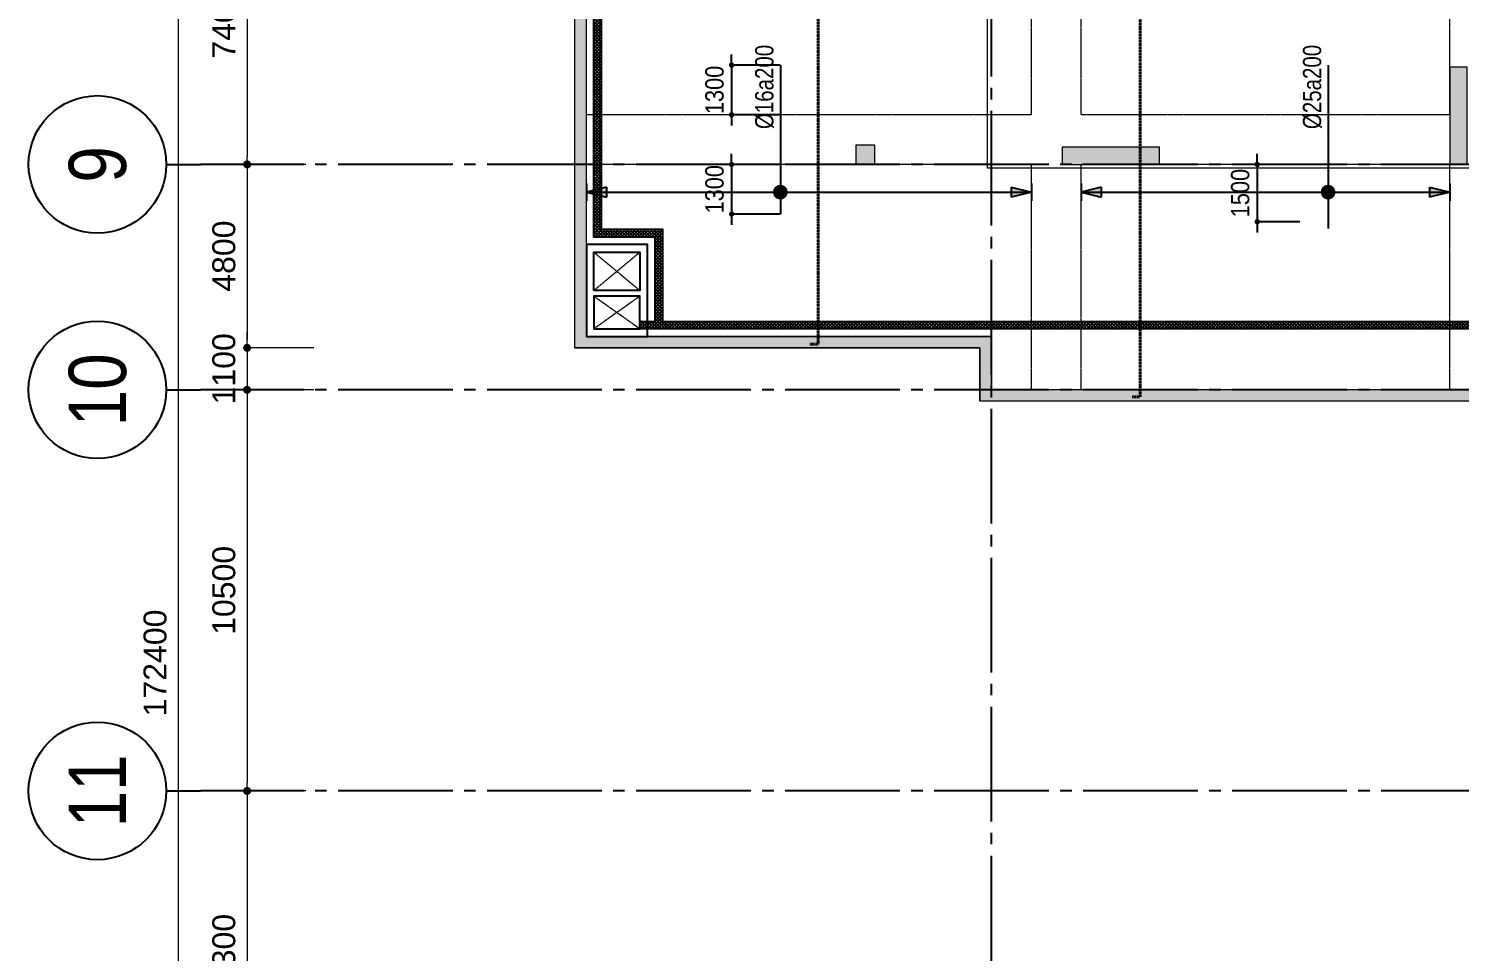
# Model space of a CAD drawing. Header units: millimetres. Extents: x -3819597 to -2591384, y 582389 to 820195.
# Drawn here: x -3457571 to -3420124, y 679631 to 703786 of the extents above; entities that cross this region are included whole.
import ezdxf
from ezdxf.enums import TextEntityAlignment as Align

# ---------------------------------------------------------------- set-up
doc = ezdxf.new("R2010")
doc.units = ezdxf.units.MM
doc.header["$MEASUREMENT"] = 0
for name, pattern in [('CENTER', [2, 1.25, -0.25, 0.25, -0.25]), ('CHG_XX_Cot_Ham 2$0$MB_Luoi truc$0$HTT Hidden 21', [3, 2, -1]), ('CHG_XX_Damsan_Ham 2$0$CHG_XX_Damsan_Ham 2$0$HIDDEN', [0.375, 0.25, -0.125]), ('CHG_XX_Luoi truc$0$MB_Luoi truc$0$Center101', [13, 10, -1, 1, -1]), ('HIDDEN', [0.375, 0.25, -0.125])]:
    doc.linetypes.add(name, pattern=pattern)
doc.layers.get('0').update_dxf_attribs({"lineweight": 9})
doc.layers.get('Defpoints').update_dxf_attribs({"color": 10, "lineweight": 0})
for name, color, linetype in [('02HN. TEXT B', 1, 'Continuous'), ('08HN. SSS X', 6, 'Continuous'), ('12HN. GRID', 1, 'CENTER'), ('CHG_XX_Damsan_Ham 2$0$CHG_XX_Damsan_Ham 2$0$MEP-00-GENERAL-35', 2, 'Continuous'), ('CHG_XX_Luoi truc$0$Grid', 34, 'Continuous'), ('CHG_XX_Luoi truc$0$Grid Line', 8, 'CHG_XX_Luoi truc$0$MB_Luoi truc$0$Center101'), ('dim', 51, 'Continuous')]:
    doc.layers.add(name, color=color, linetype=linetype)
for name, color, linetype, lineweight in [('CHG_XX_Cot_Ham 2$0$MB_Luoi truc$0$Dim 300', 1, 'Continuous', 5), ('CHG_XX_Cot_Ham 2$0$NS-Pier-H2', 150, 'Continuous', 13), ('CHG_XX_Cot_Ham 2$0$NS-Pier-H2 @ 1', 150, 'Continuous', 13), ('CHG_XX_Cot_Ham 2$0$NS-Pier-H2 @ 150', 150, 'Continuous', 13), ("CHG_XX_Damsan_Ham 2$0$CHG_XX_Damsan_Ham 2$0$'S_General_Hidden_1 Thin", 1, 'CHG_XX_Damsan_Ham 2$0$CHG_XX_Damsan_Ham 2$0$HIDDEN', 18), ('CHG_XX_Damsan_Ham 2$0$CHG_XX_Damsan_Ham 2$0$CHG_XX_Damsan_Ham 2$0$DBAO', 3, 'Continuous', 13), ('CHG_XX_Damsan_Ham 2$0$CHG_XX_Damsan_Ham 2$0$CHG_XX_Damsan_Ham 2$0$Start net bao', 3, 'Continuous', 18), ('CHG_XX_Damsan_Ham 2$0$CHG_XX_Damsan_Ham 2$0$DBAO', 3, 'Continuous', 13), ('CHG_XX_Damsan_Ham 2$0$CHG_XX_Damsan_Ham 2$0$DMo', 9, 'CHG_XX_Damsan_Ham 2$0$CHG_XX_Damsan_Ham 2$0$HIDDEN', 9), ('CHG_XX_Damsan_Ham 2$0$CHG_XX_Damsan_Ham 2$0$DTE-MEP-H-SLAB TEXT', 3, 'Continuous', 0), ('CHG_XX_Damsan_Ham 2$0$CHG_XX_Damsan_Ham 2$0$mach ngung thi cong', 6, 'Continuous', 13), ('CHG_XX_Damsan_Ham 2$0$CHG_XX_Damsan_Ham 2$0$Start hatch', 8, 'Continuous', 25), ('CHG_XX_Damsan_Ham 2$0$CHG_XX_Damsan_Ham 2$0$Start net bao', 3, 'Continuous', 18), ('CHG_XX_Damsan_Ham 2$0$HATCH', 57, 'Continuous', 9), ('CHG_XX_Damsan_Ham 2$0$mach ngung thi cong', 6, 'Continuous', 13), ('thep chay suot', 5, 'HIDDEN', 40)]:
    doc.layers.add(name, color=color, linetype=linetype, lineweight=lineweight)
for name, color, linetype, lineweight, plot in [('CHG_XX_Cot_Ham 2$0$NS-Column-H2', 90, 'Continuous', 13, False), ('CHG_XX_Cot_Ham 2$0$NS-Column-H2 @ 1', 90, 'Continuous', 13, False), ('CHG_XX_Cot_Ham 2$0$NS-Column-H2 @ 150', 90, 'Continuous', 13, False)]:
    doc.layers.add(name, color=color, linetype=linetype, lineweight=lineweight, plot=plot)
doc.styles.add('[HN042014]STYLE', font='arial.ttf', dxfattribs={"width": 0.8})
doc.styles.add('CHG_XX_Cot_Ham 2$0$MB_Luoi truc$0$Arial_C', font='arial.ttf')
doc.styles.add('CHG_XX_Luoi truc$0$MB_Luoi truc$0$Grid A-F$0$VNI-HelveCB', font='VHELVCB_0.TTF')
doc.styles.add('MB_Luoi truc$0$Arial_C', font='arial.ttf', dxfattribs={"width": 0.85})
doc.dimstyles.new('200', dxfattribs={"dimscale": 200, "dimtxt": 2.4, "dimasz": 0.7, "dimexe": 0.0003, "dimexo": 0, "dimgap": 1, "dimtad": 1, "dimdec": 0, "dimzin": 12, "dimdsep": 46, "dimtxsty": 'MB_Luoi truc$0$Arial_C', "dimblk": 'MB_Luoi truc$0$_Dot', "dimcen": 0.5, "dimclrd": 256, "dimclre": 8, "dimclrt": 1, "dimadec": 0, "dimazin": 0, "dimtfac": 1, "dimtdec": 0, "dimtix": 1, "dimtmove": 2, "dimatfit": 3, "dimldrblk": 'MB_Luoi truc$0$HTT Arrow 30', "dimfxl": 1, "dimtolj": 1, "dimtzin": 0, "dimlwe": -1, "dimarcsym": 0})
doc.dimstyles.new('CHG_XX_Cot_Ham 2$0$MB_Luoi truc$0$Dim 300 (A1-A2)', dxfattribs={"dimscale": 300, "dimtxt": 2, "dimasz": 0.7, "dimexe": 0, "dimexo": 1, "dimgap": 1, "dimtad": 1, "dimdec": 0, "dimzin": 12, "dimdsep": 46, "dimtxsty": 'CHG_XX_Cot_Ham 2$0$MB_Luoi truc$0$Arial_C', "dimblk": 'CHG_XX_Cot_Ham 2$0$MB_Luoi truc$0$_Dot', "dimcen": 1, "dimclrd": 256, "dimclre": 256, "dimclrt": 3, "dimadec": 0, "dimazin": 0, "dimtfac": 1, "dimtdec": 0, "dimtix": 1, "dimtmove": 2, "dimatfit": 3, "dimldrblk": 'CHG_XX_Cot_Ham 2$0$MB_Luoi truc$0$HTT Arrow 30', "dimfxl": 1, "dimtolj": 1, "dimtzin": 0, "dimarcsym": 0})

# ---------------------------------------------------------------- blocks, each defined once
blk = doc.blocks.new('*U695')
at = {"layer": 'thep chay suot', "linetype": 'ByBlock', "ltscale": 0.001}
blk.add_line((-8968, 0), (-8968, 70), dxfattribs=at)
at = {"layer": 'thep chay suot', "linetype": 'HIDDEN', "ltscale": 10}
blk.add_line((-8968, 0), (16955, 0), dxfattribs=at)
at = {"layer": '02HN. TEXT B', "linetype": 'ByBlock', "style": '[HN042014]STYLE', "width": 0.8, "flags": 8}
blk.add_attdef('1', text='', height=160, dxfattribs=at).set_placement((-804, 134), align=Align.MIDDLE_LEFT)
blk.add_attdef('0', text='', height=160, dxfattribs=at).set_placement((893, 11), align=Align.MIDDLE_CENTER)
at = {"layer": 'Defpoints', "color": 9, "linetype": 'ByBlock', "style": '[HN042014]STYLE', "width": 0.8, "flags": 9}
for tag, p in [('2', (-7399, -4627)), ('3', (-7399, -5031)), ('4', (-7399, -5436)), ('5', (-7399, -5827))]:
    blk.add_attdef(tag, text='', height=250, dxfattribs=at).set_placement(p, align=Align.MIDDLE_CENTER)
blk = doc.blocks.new('*U318')
at = {"layer": '12HN. GRID', "linetype": 'Continuous'}
h = blk.add_hatch(color=256, dxfattribs=at)
h.dxf.hatch_style = 1
h.paths.add_polyline_path([(-44, 1516), (44, 1516), (0, 1692)])
h = blk.add_hatch(color=256, dxfattribs=at)
h.dxf.hatch_style = 1
h.paths.add_polyline_path([(0, -2191), (44, -2015), (-44, -2015)])
at = {"layer": '08HN. SSS X', "linetype": 'ByBlock', "ltscale": 10}
for p, q in [((-1108, 0), (192, 0)), ((-1108, 0), (-1108, 0)), ((192, 0), (192, 0))]:
    blk.add_line(p, q, dxfattribs=at)
at = {"layer": '12HN. GRID', "linetype": 'Continuous'}
for p, q in [((-75, 1692), (75, 1692)), ((-44, 1516), (0, 1692)), ((0, 1692), (0, -2191)), ((0, 1692), (44, 1516)), ((-44, 1516), (44, 1516)), ((-44, -2015), (44, -2015)), ((-44, -2015), (0, -2191)), ((0, -2191), (44, -2015)), ((-75, -2191), (75, -2191))]:
    blk.add_line(p, q, dxfattribs=at)
at = {"layer": '12HN. GRID', "linetype": 'Continuous', "const_width": 64, "flags": 128}
blk.add_lwpolyline([(-32, 0, -1), (32, 0, -1)], format="xyb", close=True, dxfattribs=at)
at = {"layer": '02HN. TEXT B', "linetype": 'ByBlock', "style": '[HN042014]STYLE', "width": 0.8, "flags": 8}
blk.add_attdef('1', text='', height=160, dxfattribs=at).set_placement((-1284, 140), align=Align.MIDDLE_LEFT)
blk.add_attdef('0', text='', height=160, dxfattribs=at).set_placement((1102, 160), align=Align.MIDDLE_CENTER)
at = {"layer": 'Defpoints', "color": 9, "linetype": 'ByBlock', "style": '[HN042014]STYLE', "width": 0.8, "flags": 9}
for tag, p in [('2', (2649, 2423)), ('3', (2649, 2018)), ('4', (2649, 1613)), ('5', (2649, 1223))]:
    blk.add_attdef(tag, text='', height=250, dxfattribs=at).set_placement(p, align=Align.MIDDLE_CENTER)
blk = doc.blocks.new('MB_Luoi truc$0$_Dot')
at = {"color": 0, "linetype": 'ByBlock', "lineweight": -2}
blk.add_line((-0.5, 0), (-1, 0), dxfattribs=at)
at = {"color": 0, "linetype": 'ByBlock', "const_width": 0.5}
blk.add_lwpolyline([(-0.25, 0, 1), (0.25, 0, 1)], format="xyb", close=True, dxfattribs=at)
blk = doc.blocks.new('*D316')
at = {"layer": 'Defpoints', "color": 0, "ltscale": 1500, "transparency": 16777216}
for p in [(-3437897, 702831), (-3439172, 701531), (-3437897, 701531)]:
    blk.add_point(p, dxfattribs=at)
at = {"layer": 'dim', "lineweight": -2, "ltscale": 1500, "transparency": 16777216}
for p, q in [((-3439172, 702971), (-3439172, 703111)), ((-3439172, 702831), (-3439172, 701531)), ((-3439172, 701391), (-3439172, 701251))]:
    blk.add_line(p, q, dxfattribs=at)
at = {"layer": 'dim', "color": 8, "ltscale": 1500, "transparency": 16777216}
for p, q in [((-3437897, 702831), (-3439172, 702831)), ((-3437897, 701531), (-3439172, 701531))]:
    blk.add_line(p, q, dxfattribs=at)
at = {"layer": 'dim', "lineweight": -2, "ltscale": 1500, "transparency": 16777216, "xscale": 140, "yscale": 140, "zscale": 140}
for p, rotation in [((-3439172, 702831), 270), ((-3439172, 701531), 90)]:
    blk.add_blockref('MB_Luoi truc$0$_Dot', p, dxfattribs=dict(at, rotation=rotation))
at = {"layer": 'dim', "color": 1, "ltscale": 1500, "transparency": 16777216, "insert": (-3439618, 702181), "char_height": 480, "attachment_point": 5, "rotation": 90, "style": 'MB_Luoi truc$0$Arial_C'}
blk.add_mtext('\\A1;1300', dxfattribs=at)
blk = doc.blocks.new('MB_Luoi truc$0$HTT Arrow 30')
blk.add_hatch(color=256).paths.add_polyline_path([(-2.5, 0.375), (-2.5, -0.375), (0, 0)])
at = {"color": 0, "linetype": 'ByBlock', "lineweight": -2}
for p, q in [((0, 0), (-2.5, 0.375)), ((-2.5, -0.375), (-2.5, 0.375)), ((0, 0), (-2.5, -0.375))]:
    blk.add_line(p, q, dxfattribs=at)
blk = doc.blocks.new('*D317')
at = {"layer": 'Defpoints', "color": 0, "ltscale": 1500, "transparency": 16777216}
for p in [(-3437897, 700231), (-3439172, 698931), (-3437897, 698931)]:
    blk.add_point(p, dxfattribs=at)
at = {"layer": 'dim', "lineweight": -2, "ltscale": 1500, "transparency": 16777216}
for p, q in [((-3439172, 700371), (-3439172, 700511)), ((-3439172, 700231), (-3439172, 698931)), ((-3439172, 698791), (-3439172, 698651))]:
    blk.add_line(p, q, dxfattribs=at)
at = {"layer": 'dim', "color": 8, "ltscale": 1500, "transparency": 16777216}
for p, q in [((-3437897, 700231), (-3439172, 700231)), ((-3437897, 698931), (-3439172, 698931))]:
    blk.add_line(p, q, dxfattribs=at)
at = {"layer": 'dim', "lineweight": -2, "ltscale": 1500, "transparency": 16777216, "xscale": 140, "yscale": 140, "zscale": 140}
for p, rotation in [((-3439172, 700231), 270), ((-3439172, 698931), 90)]:
    blk.add_blockref('MB_Luoi truc$0$_Dot', p, dxfattribs=dict(at, rotation=rotation))
at = {"layer": 'dim', "color": 1, "ltscale": 1500, "transparency": 16777216, "insert": (-3439618, 699581), "char_height": 480, "attachment_point": 5, "rotation": 90, "style": 'MB_Luoi truc$0$Arial_C'}
blk.add_mtext('\\A1;1300', dxfattribs=at)
blk = doc.blocks.new('*U696')
at = {"layer": 'thep chay suot', "linetype": 'ByBlock', "ltscale": 0.001}
blk.add_line((-9429, 0), (-9429, 70), dxfattribs=at)
at = {"layer": 'thep chay suot', "linetype": 'HIDDEN', "ltscale": 10}
blk.add_line((-9429, 0), (16955, 0), dxfattribs=at)
at = {"layer": '02HN. TEXT B', "linetype": 'ByBlock', "style": '[HN042014]STYLE', "width": 0.8, "flags": 8}
blk.add_attdef('1', text='', height=160, dxfattribs=at).set_placement((-811, 134), align=Align.MIDDLE_LEFT)
blk.add_attdef('0', text='', height=160, dxfattribs=at).set_placement((-351, 11), align=Align.MIDDLE_CENTER)
at = {"layer": 'Defpoints', "color": 9, "linetype": 'ByBlock', "style": '[HN042014]STYLE', "width": 0.8, "flags": 9}
for tag, p in [('2', (-7399, -3669)), ('3', (-7399, -4073)), ('4', (-7399, -4478)), ('5', (-7399, -4869))]:
    blk.add_attdef(tag, text='', height=250, dxfattribs=at).set_placement(p, align=Align.MIDDLE_CENTER)
blk = doc.blocks.new('*U326')
at = {"layer": '12HN. GRID', "linetype": 'Continuous'}
h = blk.add_hatch(color=256, dxfattribs=at)
h.dxf.hatch_style = 1
h.paths.add_polyline_path([(-44, 1979), (44, 1979), (0, 2155)])
h = blk.add_hatch(color=256, dxfattribs=at)
h.dxf.hatch_style = 1
h.paths.add_polyline_path([(0, -1062), (44, -886), (-44, -886)])
at = {"layer": '08HN. SSS X', "linetype": 'ByBlock', "ltscale": 10}
for p, q in [((-1108, 0), (317, 0)), ((-1108, 0), (-1108, 0)), ((317, 0), (317, 0))]:
    blk.add_line(p, q, dxfattribs=at)
at = {"layer": '12HN. GRID', "linetype": 'Continuous'}
for p, q in [((-75, 2155), (75, 2155)), ((-44, 1979), (0, 2155)), ((0, 2155), (0, -1062)), ((0, 2155), (44, 1979)), ((-44, 1979), (44, 1979)), ((-44, -886), (44, -886)), ((-44, -886), (0, -1062)), ((0, -1062), (44, -886)), ((-75, -1062), (75, -1062))]:
    blk.add_line(p, q, dxfattribs=at)
at = {"layer": '12HN. GRID', "linetype": 'Continuous', "const_width": 64, "flags": 128}
blk.add_lwpolyline([(-32, 0, -1), (32, 0, -1)], format="xyb", close=True, dxfattribs=at)
at = {"layer": '02HN. TEXT B', "linetype": 'ByBlock', "style": '[HN042014]STYLE', "width": 0.8, "flags": 8}
blk.add_attdef('1', text='', height=160, dxfattribs=at).set_placement((-1284, 140), align=Align.MIDDLE_LEFT)
blk.add_attdef('0', text='', height=160, dxfattribs=at).set_placement((1102, 160), align=Align.MIDDLE_CENTER)
at = {"layer": 'Defpoints', "color": 9, "linetype": 'ByBlock', "style": '[HN042014]STYLE', "width": 0.8, "flags": 9}
for tag, p in [('2', (2649, 2423)), ('3', (2649, 2018)), ('4', (2649, 1613)), ('5', (2649, 1223))]:
    blk.add_attdef(tag, text='', height=250, dxfattribs=at).set_placement(p, align=Align.MIDDLE_CENTER)
blk = doc.blocks.new('CHG_XX_Cot_Ham 2$0$MB_Luoi truc$0$_Dot')
at = {"color": 0, "linetype": 'ByBlock', "lineweight": -2}
blk.add_line((-0.5, 0), (-1, 0), dxfattribs=at)
at = {"color": 0, "linetype": 'ByBlock', "const_width": 0.5}
blk.add_lwpolyline([(-0.25, 0, 1), (0.25, 0, 1)], format="xyb", close=True, dxfattribs=at)
blk = doc.blocks.new('*D1007')
at = {"layer": 'CHG_XX_Cot_Ham 2$0$MB_Luoi truc$0$Dim 300', "lineweight": -2, "transparency": 16777216}
for p, q in [((-17945, 97650), (-19478, 97650)), ((-19478, 97440), (-19478, 90460)), ((-17945, 90250), (-19478, 90250))]:
    blk.add_line(p, q, dxfattribs=at)
at = {"layer": 'Defpoints', "color": 0, "transparency": 16777216}
for p in [(-17645, 97650), (-19478, 90250), (-17645, 90250)]:
    blk.add_point(p, dxfattribs=at)
at = {"layer": 'CHG_XX_Cot_Ham 2$0$MB_Luoi truc$0$Dim 300', "lineweight": -2, "transparency": 16777216, "xscale": 210, "yscale": 210, "zscale": 210}
for p, rotation in [((-19478, 97650), 90), ((-19478, 90250), 270)]:
    blk.add_blockref('CHG_XX_Cot_Ham 2$0$MB_Luoi truc$0$_Dot', p, dxfattribs=dict(at, rotation=rotation))
at = {"layer": 'CHG_XX_Cot_Ham 2$0$MB_Luoi truc$0$Dim 300', "color": 3, "transparency": 16777216, "insert": (-20085, 93950), "char_height": 600, "attachment_point": 5, "rotation": 90, "style": 'CHG_XX_Cot_Ham 2$0$MB_Luoi truc$0$Arial_C'}
blk.add_mtext('\\A1;7400', dxfattribs=at)
blk = doc.blocks.new('CHG_XX_Cot_Ham 2$0$MB_Luoi truc$0$HTT Arrow 30')
blk.add_hatch(color=256).paths.add_polyline_path([(-2.5, 0.375), (-2.5, -0.375), (0, 0)])
at = {"color": 0, "linetype": 'ByBlock', "lineweight": -2}
for p, q in [((0, 0), (-2.5, 0.375)), ((-2.5, -0.375), (-2.5, 0.375)), ((0, 0), (-2.5, -0.375))]:
    blk.add_line(p, q, dxfattribs=at)
blk = doc.blocks.new('*D1009')
at = {"layer": 'CHG_XX_Cot_Ham 2$0$MB_Luoi truc$0$Dim 300', "lineweight": -2, "transparency": 16777216}
for p, q in [((-17945, 90250), (-19478, 90250)), ((-19478, 90040), (-19478, 85660)), ((-17945, 85450), (-19478, 85450))]:
    blk.add_line(p, q, dxfattribs=at)
at = {"layer": 'Defpoints', "color": 0, "transparency": 16777216}
for p in [(-17645, 90250), (-19478, 85450), (-17645, 85450)]:
    blk.add_point(p, dxfattribs=at)
at = {"layer": 'CHG_XX_Cot_Ham 2$0$MB_Luoi truc$0$Dim 300', "lineweight": -2, "transparency": 16777216, "xscale": 210, "yscale": 210, "zscale": 210}
for p, rotation in [((-19478, 90250), 90), ((-19478, 85450), 270)]:
    blk.add_blockref('CHG_XX_Cot_Ham 2$0$MB_Luoi truc$0$_Dot', p, dxfattribs=dict(at, rotation=rotation))
at = {"layer": 'CHG_XX_Cot_Ham 2$0$MB_Luoi truc$0$Dim 300', "color": 3, "transparency": 16777216, "insert": (-20085, 87850), "char_height": 600, "attachment_point": 5, "rotation": 90, "style": 'CHG_XX_Cot_Ham 2$0$MB_Luoi truc$0$Arial_C'}
blk.add_mtext('\\A1;4800', dxfattribs=at)
blk = doc.blocks.new('*D1010')
at = {"layer": 'CHG_XX_Cot_Ham 2$0$MB_Luoi truc$0$Dim 300', "lineweight": -2, "transparency": 16777216}
for p, q in [((-19478, 85660), (-19478, 85870)), ((-17729, 85450), (-19478, 85450)), ((-19478, 85450), (-19478, 84350)), ((-17729, 84350), (-19478, 84350)), ((-19478, 84140), (-19478, 83930))]:
    blk.add_line(p, q, dxfattribs=at)
at = {"layer": 'Defpoints', "color": 0, "transparency": 16777216}
for p in [(-17429, 85450), (-19478, 84350), (-17429, 84350)]:
    blk.add_point(p, dxfattribs=at)
at = {"layer": 'CHG_XX_Cot_Ham 2$0$MB_Luoi truc$0$Dim 300', "lineweight": -2, "transparency": 16777216, "xscale": 210, "yscale": 210, "zscale": 210}
for p, rotation in [((-19478, 85450), 270), ((-19478, 84350), 90)]:
    blk.add_blockref('CHG_XX_Cot_Ham 2$0$MB_Luoi truc$0$_Dot', p, dxfattribs=dict(at, rotation=rotation))
at = {"layer": 'CHG_XX_Cot_Ham 2$0$MB_Luoi truc$0$Dim 300', "color": 3, "transparency": 16777216, "insert": (-20085, 84900), "char_height": 600, "attachment_point": 5, "rotation": 90, "style": 'CHG_XX_Cot_Ham 2$0$MB_Luoi truc$0$Arial_C'}
blk.add_mtext('\\A1;1100', dxfattribs=at)
blk = doc.blocks.new('*D1011')
at = {"layer": 'CHG_XX_Cot_Ham 2$0$MB_Luoi truc$0$Dim 300', "lineweight": -2, "transparency": 16777216}
for p, q in [((-17945, 84350), (-19478, 84350)), ((-19478, 84140), (-19478, 74060)), ((-17945, 73850), (-19478, 73850))]:
    blk.add_line(p, q, dxfattribs=at)
at = {"layer": 'Defpoints', "color": 0, "transparency": 16777216}
for p in [(-17645, 84350), (-19478, 73850), (-17645, 73850)]:
    blk.add_point(p, dxfattribs=at)
at = {"layer": 'CHG_XX_Cot_Ham 2$0$MB_Luoi truc$0$Dim 300', "lineweight": -2, "transparency": 16777216, "xscale": 210, "yscale": 210, "zscale": 210}
for p, rotation in [((-19478, 84350), 90), ((-19478, 73850), 270)]:
    blk.add_blockref('CHG_XX_Cot_Ham 2$0$MB_Luoi truc$0$_Dot', p, dxfattribs=dict(at, rotation=rotation))
at = {"layer": 'CHG_XX_Cot_Ham 2$0$MB_Luoi truc$0$Dim 300', "color": 3, "transparency": 16777216, "insert": (-20085, 79100), "char_height": 600, "attachment_point": 5, "rotation": 90, "style": 'CHG_XX_Cot_Ham 2$0$MB_Luoi truc$0$Arial_C'}
blk.add_mtext('\\A1;10500', dxfattribs=at)
blk = doc.blocks.new('*D1012')
at = {"layer": 'CHG_XX_Cot_Ham 2$0$MB_Luoi truc$0$Dim 300', "lineweight": -2, "transparency": 16777216}
for p, q in [((-17945, 73850), (-19478, 73850)), ((-19478, 73640), (-19478, 65760)), ((-17945, 65550), (-19478, 65550))]:
    blk.add_line(p, q, dxfattribs=at)
at = {"layer": 'Defpoints', "color": 0, "transparency": 16777216}
for p in [(-17645, 73850), (-19478, 65550), (-17645, 65550)]:
    blk.add_point(p, dxfattribs=at)
at = {"layer": 'CHG_XX_Cot_Ham 2$0$MB_Luoi truc$0$Dim 300', "lineweight": -2, "transparency": 16777216, "xscale": 210, "yscale": 210, "zscale": 210}
for p, rotation in [((-19478, 73850), 90), ((-19478, 65550), 270)]:
    blk.add_blockref('CHG_XX_Cot_Ham 2$0$MB_Luoi truc$0$_Dot', p, dxfattribs=dict(at, rotation=rotation))
at = {"layer": 'CHG_XX_Cot_Ham 2$0$MB_Luoi truc$0$Dim 300', "color": 3, "transparency": 16777216, "insert": (-20085, 69700), "char_height": 600, "attachment_point": 5, "rotation": 90, "style": 'CHG_XX_Cot_Ham 2$0$MB_Luoi truc$0$Arial_C'}
blk.add_mtext('\\A1;8300', dxfattribs=at)
blk = doc.blocks.new('*D1020')
at = {"layer": 'CHG_XX_Cot_Ham 2$0$MB_Luoi truc$0$Dim 300', "lineweight": -2, "transparency": 16777216}
for p, q in [((-17945, 163400), (-21278, 163400)), ((-21278, -8790), (-21278, 163190)), ((-17945, -9000), (-21278, -9000))]:
    blk.add_line(p, q, dxfattribs=at)
at = {"layer": 'Defpoints', "color": 0, "transparency": 16777216}
for p in [(-21278, 163400), (-17645, 163400), (-17645, -9000)]:
    blk.add_point(p, dxfattribs=at)
at = {"layer": 'CHG_XX_Cot_Ham 2$0$MB_Luoi truc$0$Dim 300', "lineweight": -2, "transparency": 16777216, "xscale": 210, "yscale": 210, "zscale": 210}
for p, rotation in [((-21278, 163400), 90), ((-21278, -9000), 270)]:
    blk.add_blockref('CHG_XX_Cot_Ham 2$0$MB_Luoi truc$0$_Dot', p, dxfattribs=dict(at, rotation=rotation))
at = {"layer": 'CHG_XX_Cot_Ham 2$0$MB_Luoi truc$0$Dim 300', "color": 3, "transparency": 16777216, "insert": (-21885, 77200), "char_height": 600, "attachment_point": 5, "rotation": 90, "style": 'CHG_XX_Cot_Ham 2$0$MB_Luoi truc$0$Arial_C'}
blk.add_mtext('\\A1;172400', dxfattribs=at)
blk = doc.blocks.new('*U1035')
at = {"layer": 'CHG_XX_Cot_Ham 2$0$NS-Pier-H2 @ 1'}
h = blk.add_hatch(color=256, dxfattribs=at)
h.dxf.hatch_style = 1
h.paths.add_polyline_path([(450, 0), (0, 0), (0, -2550), (450, -2550)])
at = {"layer": 'CHG_XX_Cot_Ham 2$0$NS-Pier-H2 @ 150'}
h = blk.add_hatch(color=256, dxfattribs=at)
h.dxf.hatch_style = 1
h.paths.add_polyline_path([(450, 0), (0, 0), (0, -2550), (450, -2550)])
blk = doc.blocks.new('CHG_XX_Cot_Ham 2$0$Block A_C450x2250')
at = {"layer": 'CHG_XX_Cot_Ham 2$0$NS-Pier-H2'}
blk.add_lwpolyline([(450, -2550), (0, -2550), (0, 0), (450, 0)], close=True, dxfattribs=at)
blk.add_blockref('*U1035', (0, 0), dxfattribs=at)
blk = doc.blocks.new('*U1037')
at = {"layer": 'CHG_XX_Cot_Ham 2$0$NS-Column-H2 @ 1'}
h = blk.add_hatch(color=256, dxfattribs=at)
h.dxf.hatch_style = 1
h.paths.add_polyline_path([(-250, -250), (-250, 250), (250, 250), (250, -250)])
at = {"layer": 'CHG_XX_Cot_Ham 2$0$NS-Column-H2 @ 150'}
h = blk.add_hatch(color=256, dxfattribs=at)
h.dxf.hatch_style = 1
h.paths.add_polyline_path([(-250, -250), (-250, 250), (250, 250), (250, -250)])
blk = doc.blocks.new('CHG_XX_Cot_Ham 2$0$500x500')
at = {"layer": 'CHG_XX_Cot_Ham 2$0$NS-Column-H2'}
blk.add_lwpolyline([(250, -250), (250, 250), (-250, 250), (-250, -250)], close=True, dxfattribs=at)
blk.add_blockref('*U1037', (0, 0), dxfattribs=at)
blk = doc.blocks.new('*U1030')
at = {"layer": 'CHG_XX_Luoi truc$0$Grid Line'}
blk.add_line((0, 0), (0, 608), dxfattribs=at)
at = {"layer": 'CHG_XX_Luoi truc$0$Grid', "lineweight": -2, "style": 'CHG_XX_Luoi truc$0$MB_Luoi truc$0$Grid A-F$0$VNI-HelveCB'}
for tag, p in [('GRIDSUB', (0, 617)), ('GRID', (0, -9))]:
    blk.add_attdef(tag, text='', height=5, dxfattribs=at).set_placement(p, align=Align.MIDDLE)
blk = doc.blocks.new('*U1031')
at = {"layer": 'CHG_XX_Luoi truc$0$Grid', "lineweight": -2}
blk.add_line((0, 441), (0, 438), dxfattribs=at)
blk.add_circle((0, 447), 6, dxfattribs=at)
at = {"layer": 'CHG_XX_Luoi truc$0$Grid Line'}
blk.add_line((0, 0), (0, 438), dxfattribs=at)
at = {"layer": 'CHG_XX_Luoi truc$0$Grid', "lineweight": -2, "style": 'CHG_XX_Luoi truc$0$MB_Luoi truc$0$Grid A-F$0$VNI-HelveCB'}
for tag, p in [('GRIDSUB', (0, 447)), ('GRID', (0, -9))]:
    blk.add_attdef(tag, text='', height=5, dxfattribs=at).set_placement(p, align=Align.MIDDLE)
blk = doc.blocks.new('CHG_XX_Luoi truc')
at = {"layer": 'CHG_XX_Luoi truc$0$Grid', "xscale": 300, "yscale": 300, "zscale": 300}
blk.add_blockref('*U1030', (0, -12747), dxfattribs=at)
at = {"layer": 'CHG_XX_Luoi truc$0$Grid'}
ref = blk.add_blockref('*U1031', (110703, 90250), dxfattribs=dict(at, xscale=300.0000000000013, yscale=300.0000000000013, zscale=300.0000000000013, rotation=90))
ref.add_attrib('GRIDSUB', '9', dxfattribs={"lineweight": -2, "height": 1500, "rotation": 90, "style": 'CHG_XX_Luoi truc$0$MB_Luoi truc$0$Grid A-F$0$VNI-HelveCB'}).set_placement((-23397, 90250), align=Align.MIDDLE)
ref = blk.add_blockref('*U1031', (110703, 84350), dxfattribs=dict(at, xscale=300.0000000000013, yscale=300.0000000000013, zscale=300.0000000000013, rotation=90))
ref.add_attrib('GRIDSUB', '10', dxfattribs={"lineweight": -2, "height": 1500, "rotation": 90, "style": 'CHG_XX_Luoi truc$0$MB_Luoi truc$0$Grid A-F$0$VNI-HelveCB'}).set_placement((-23397, 84350), align=Align.MIDDLE)
ref = blk.add_blockref('*U1031', (110703, 73850), dxfattribs=dict(at, xscale=300.0000000000013, yscale=300.0000000000013, zscale=300.0000000000013, rotation=90))
ref.add_attrib('GRIDSUB', '11', dxfattribs={"lineweight": -2, "height": 1500, "rotation": 90, "style": 'CHG_XX_Luoi truc$0$MB_Luoi truc$0$Grid A-F$0$VNI-HelveCB'}).set_placement((-23397, 73850), align=Align.MIDDLE)
blk = doc.blocks.new('CHG_XX_Damsan_Ham 2$0$CHG_XX_Damsan_Ham 2$0$sdfsgdh')
at = {"layer": 'CHG_XX_Damsan_Ham 2$0$CHG_XX_Damsan_Ham 2$0$Start hatch', "ltscale": 0.5}
h = blk.add_hatch(dxfattribs=at)
h.set_pattern_fill('ANSI37', color=256, scale=500)
h.set_pattern_definition([(45, (273994.73, -8650), (-44.194174, 44.194174), []), (135, (273994.73, -8650), (-44.194174, -44.194174), [])])
h.paths.add_polyline_path([(500, -50027), (300, -50027), (300, -72550), (1900, -72550), (1900, -74750), (1500, -74750), (1500, -74950), (2100, -74950), (2100, -76250), (2100, -72350), (500, -72350)])
h = blk.add_hatch(dxfattribs=at)
h.set_pattern_fill('ANSI37', color=256, scale=500)
h.set_pattern_definition([(45, (273994.73, -7150), (-44.194174, 44.194174), []), (135, (273994.73, -7150), (-44.194174, -44.194174), [])])
h.paths.add_polyline_path([(45350, -74750), (2100, -74750), (2100, -74950), (45150, -74950), (45150, -78750), (43750, -78750), (43750, -78550), (43550, -78550), (43550, -78950), (43750, -78950), (45350, -78950)])
at = {"layer": 'CHG_XX_Damsan_Ham 2$0$CHG_XX_Damsan_Ham 2$0$DTE-MEP-H-SLAB TEXT', "color": 2, "ltscale": 0.5}
for p, q in [((1500, -74750), (1900, -74750)), ((1500, -74750), (1500, -74950)), ((2100, -74750), (45350, -74750)), ((1500, -74950), (45150, -74950))]:
    blk.add_line(p, q, dxfattribs=at)
at = {"layer": 'CHG_XX_Damsan_Ham 2$0$CHG_XX_Damsan_Ham 2$0$MEP-00-GENERAL-35'}
for points in [[(1900, -74750), (1900, -72550), (300, -72550), (300, 0)], [(2100, -74750), (2100, -72350), (500, -72350), (500, -600)]]:
    blk.add_lwpolyline(points, dxfattribs=at)
for points in [[(1700, -75150), (1700, -72750), (100, -72750), (100, -75150)], [(300, -73950), (300, -72950), (1500, -72950), (1500, -73950)], [(1500, -74950), (1500, -74100), (300, -74100), (300, -74950)]]:
    blk.add_lwpolyline(points, close=True, dxfattribs=at)
blk = doc.blocks.new('*D869')
at = {"layer": 'Defpoints', "color": 0, "ltscale": 1500, "transparency": 16777216}
for p in [(-3424299, 700231), (-3425415, 698731), (-3424299, 698731)]:
    blk.add_point(p, dxfattribs=at)
at = {"layer": 'dim', "lineweight": -2, "ltscale": 1500, "transparency": 16777216}
for p, q in [((-3425415, 700371), (-3425415, 700511)), ((-3425415, 700231), (-3425415, 698731)), ((-3425415, 698591), (-3425415, 698451))]:
    blk.add_line(p, q, dxfattribs=at)
at = {"layer": 'dim', "color": 8, "ltscale": 1500, "transparency": 16777216}
for p, q in [((-3424299, 700231), (-3425415, 700231)), ((-3424299, 698731), (-3425415, 698731))]:
    blk.add_line(p, q, dxfattribs=at)
at = {"layer": 'dim', "lineweight": -2, "ltscale": 1500, "transparency": 16777216, "xscale": 140, "yscale": 140, "zscale": 140}
for p, rotation in [((-3425415, 700231), 270), ((-3425415, 698731), 90)]:
    blk.add_blockref('MB_Luoi truc$0$_Dot', p, dxfattribs=dict(at, rotation=rotation))
at = {"layer": 'dim', "color": 1, "ltscale": 1500, "transparency": 16777216, "insert": (-3425860, 699481), "char_height": 480, "attachment_point": 5, "rotation": 90, "style": 'MB_Luoi truc$0$Arial_C'}
blk.add_mtext('\\A1;1500', dxfattribs=at)
blk = doc.blocks.new('CHG_XX_Cot_Ham 2')
at = {"layer": 'CHG_XX_Cot_Ham 2$0$NS-Pier-H2'}
h = blk.add_hatch(color=256, dxfattribs=at)
h.dxf.hatch_style = 1
h.paths.add_polyline_path([(99639.2, 163400), (-10900, 163400), (-10900, 85450), (-300, 85450), (-300, 84050), (32350, 84050), (32350, -9000), (103575.5, -9000), (106050, -6022), (106050, 158254.3)])
h.paths.add_polyline_path([(99533.7, 163100), (105750, 158110.4), (105750, 90450), (105650, 90450), (105750, 90450), (105750, 13850), (105750, 13722.3), (105750, -5913.6), (103434.7, -8700), (93599.8, -8700), (93299.8, -8700), (32650, -8700), (32650, 84350), (0, 84350), (0, 85750), (-10600, 85750), (-10600, 163100), (93600, 163100)], flags=16)
for p, q in [((-10900, 85450), (-10900, 163400)), ((-10600, 85750), (-10600, 163100)), ((-300, 85450), (-10900, 85450)), ((0, 85750), (-10600, 85750)), ((-300, 84050), (-300, 85450)), ((0, 84350), (0, 85750)), ((32650, 84350), (0, 84350)), ((32350, 84050), (-300, 84050))]:
    blk.add_line(p, q, dxfattribs=at)
at = {"layer": 'CHG_XX_Cot_Ham 2$0$NS-Pier-H2', "linetype": 'CHG_XX_Cot_Ham 2$0$MB_Luoi truc$0$HTT Hidden 21'}
blk.add_lwpolyline([(99639.2, 163400), (106050, 158254.3), (106050, -6022), (103575.5, -9000), (32350, -9000), (32350, 84050), (-300, 84050), (-300, 85450), (-10900, 85450), (-10900, 163400)], close=True, dxfattribs=at)
at = {"layer": 'CHG_XX_Cot_Ham 2$0$NS-Column-H2'}
blk.add_blockref('CHG_XX_Cot_Ham 2$0$500x500', (-3300, 90500), dxfattribs=at)
at = {"layer": 'CHG_XX_Cot_Ham 2$0$NS-Pier-H2'}
blk.add_blockref('CHG_XX_Luoi truc', (0, 0), dxfattribs=at)
at = {"layer": 'CHG_XX_Cot_Ham 2$0$NS-Pier-H2', "xscale": -1}
for p, rotation in [((12000, 90250), 180), ((1850, 90700), 90)]:
    blk.add_blockref('CHG_XX_Cot_Ham 2$0$Block A_C450x2250', p, dxfattribs=dict(at, rotation=rotation))
at = {"layer": 'CHG_XX_Cot_Ham 2$0$MB_Luoi truc$0$Dim 300'}
for base, p1, p2, picture, middle in [((-21278.2, 163400), (-17645.1, -9000), (-17645.1, 163400), '*D1020', (-21884.5, 77200)), ((-19478.2, 90250), (-17645.1, 97650), (-17645.1, 90250), '*D1007', (-20084.5, 93950)), ((-19478.2, 85450), (-17645.1, 90250), (-17645.1, 85450), '*D1009', (-20084.5, 87850)), ((-19478.2, 84350), (-17428.8, 85450), (-17428.8, 84350), '*D1010', (-20084.5, 84900)), ((-19478.2, 73850), (-17645.1, 84350), (-17645.1, 73850), '*D1011', (-20084.5, 79100)), ((-19478.2, 65550), (-17645.1, 73850), (-17645.1, 65550), '*D1012', (-20084.7, 69700))]:
    dim = blk.add_linear_dim(base=base, p1=p1, p2=p2, angle=90, dimstyle='CHG_XX_Cot_Ham 2$0$MB_Luoi truc$0$Dim 300 (A1-A2)', dxfattribs=at)
    dim.commit()
    dim.dimension.update_dxf_attribs({"geometry": picture, "text_midpoint": middle})
blk = doc.blocks.new('CHG_XX_Damsan_Ham 2', base_point=(3089256, -609981))
at = {"layer": "CHG_XX_Damsan_Ham 2$0$CHG_XX_Damsan_Ham 2$0$'S_General_Hidden_1 Thin", "ltscale": 10}
for p, q in [((1050, 91550), (1050, 95975)), ((2350, 91550), (2350, 95975)), ((12000, 91550), (12000, 95975)), ((1050, 91550), (-10600, 91550)), ((12000, 91550), (2350, 91550)), ((1050, 90250), (-10600, 90250)), ((1050, 84350), (1050, 90250)), ((2350, 84350), (2350, 90250)), ((12000, 90250), (2350, 90250)), ((12000, 84350), (12000, 90250))]:
    blk.add_line(p, q, dxfattribs=at)
at = {"layer": 'CHG_XX_Damsan_Ham 2$0$CHG_XX_Damsan_Ham 2$0$CHG_XX_Damsan_Ham 2$0$DBAO'}
for points in [[(-10900, 85450), (-300, 85450), (-300, 84050)], [(-10600, 85750), (0, 85750), (0, 84350)]]:
    blk.add_lwpolyline(points, dxfattribs=at)
at = {"layer": 'CHG_XX_Damsan_Ham 2$0$CHG_XX_Damsan_Ham 2$0$CHG_XX_Damsan_Ham 2$0$Start net bao'}
for points in [[(-10900, 163400), (99639, 163400), (106050, 158250), (106050, -6022), (103576, -9000), (32350, -9000), (32350, 84050), (-300, 84050)], [(-10900, 85450), (-10900, 163400)], [(-10600, 85750), (-10600, 163100), (99534, 163100), (105750, 158106), (105750, 128050)], [(93300, -8700), (32650, -8700), (32650, 84350), (0, 84350)]]:
    blk.add_lwpolyline(points, dxfattribs=at)
at = {"layer": 'CHG_XX_Damsan_Ham 2$0$CHG_XX_Damsan_Ham 2$0$DBAO'}
for points in [[(-10900, 85450), (-300, 85450), (-300, 84050)], [(-10600, 85750), (0, 85750), (0, 84350)]]:
    blk.add_lwpolyline(points, dxfattribs=at)
at = {"layer": 'CHG_XX_Damsan_Ham 2$0$CHG_XX_Damsan_Ham 2$0$DMo'}
for p, q in [((-10400, 87950), (-9200, 86950)), ((-9200, 87950), (-10400, 86950)), ((-10400, 86800), (-9200, 85950)), ((-9200, 86800), (-10400, 85950))]:
    blk.add_line(p, q, dxfattribs=at)
at = {"layer": 'CHG_XX_Damsan_Ham 2$0$CHG_XX_Damsan_Ham 2$0$mach ngung thi cong'}
blk.add_lwpolyline([(23700, 90148), (-100, 90150), (-100, 153400), (99650, 153400), (99650, 71950), (75851, 71950), (75851, 88800), (75851, 88800), (75851, 129600), (23700, 129600)], close=True, dxfattribs=at)
at = {"layer": 'CHG_XX_Damsan_Ham 2$0$CHG_XX_Damsan_Ham 2$0$Start net bao'}
for points in [[(-10900, 163400), (99639, 163400), (106050, 158250), (106050, -6022), (103576, -9000), (32350, -9000), (32350, 84050), (-300, 84050)], [(-10900, 85450), (-10900, 163400)], [(-10600, 85750), (-10600, 163100), (99534, 163100), (105750, 158106), (105750, 128050)], [(93300, -8700), (32650, -8700), (32650, 84350), (0, 84350)]]:
    blk.add_lwpolyline(points, dxfattribs=at)
at = {"layer": 'CHG_XX_Damsan_Ham 2$0$mach ngung thi cong'}
blk.add_lwpolyline([(23900, 90148), (-100, 90150), (-100, 153400), (99650, 153400), (99650, 71950), (75549, 71950), (75549, 88800), (75549, 88800), (75549, 129500), (23900, 129500)], close=True, dxfattribs=at)
at = {"layer": 'CHG_XX_Damsan_Ham 2$0$CHG_XX_Damsan_Ham 2$0$DBAO'}
blk.add_blockref('CHG_XX_Cot_Ham 2', (0, 0), dxfattribs=at)
at = {"layer": 'CHG_XX_Damsan_Ham 2$0$CHG_XX_Damsan_Ham 2$0$DTE-MEP-H-SLAB TEXT'}
blk.add_blockref('CHG_XX_Damsan_Ham 2$0$CHG_XX_Damsan_Ham 2$0$sdfsgdh', (-10700, 160900), dxfattribs=at)
at = {"layer": 'CHG_XX_Damsan_Ham 2$0$HATCH'}
blk.add_blockref('CHG_XX_Cot_Ham 2', (0, 0), dxfattribs=at)

msp = doc.modelspace()

# ---------------------------------------------------------------- block references
at = {"layer": '08HN. SSS X', "linetype": 'Continuous'}
ref = msp.add_blockref('*U318', (-3437896.8, 699506), dxfattribs=dict(at, xscale=-3, yscale=3, zscale=3, rotation=90))
ref.add_attrib('1', '%%c16a200', dxfattribs={"layer": '02HN. TEXT B', "linetype": 'ByBlock', "height": 480, "rotation": 90, "style": '[HN042014]STYLE', "width": 0.8}).set_placement((-3438316.8, 701154.9), align=Align.MIDDLE_LEFT)
ref = msp.add_blockref('*U326', (-3423560.3, 699506), dxfattribs=dict(at, xscale=-3, yscale=3, zscale=3, rotation=90))
ref.add_attrib('1', '%%c25a200', dxfattribs={"layer": '02HN. TEXT B', "linetype": 'ByBlock', "height": 480, "rotation": 90, "style": '[HN042014]STYLE', "width": 0.8}).set_placement((-3423980.3, 701154.9), align=Align.MIDDLE_LEFT)
at = {"layer": 'dim', "ltscale": 1500}
msp.add_blockref('CHG_XX_Damsan_Ham 2', (-343118.3, 0), dxfattribs=at)
at = {"layer": 'thep chay suot', "xscale": 3, "yscale": 3, "zscale": 3, "rotation": 90}
for name, p in [('*U695', (-3436910.6, 722433)), ('*U696', (-3428476.3, 722433))]:
    msp.add_blockref(name, p, dxfattribs=at)

# ---------------------------------------------------------------- dimensions: what is measured, and where the dimension line sits
at = {"layer": 'dim', "ltscale": 1500}
for base, p1, p2, picture, middle in [((-3439172.4, 701531), (-3437896.8, 702831), (-3437896.8, 701531), '*D316', (-3439617.7, 702181)), ((-3439172.4, 698931), (-3437896.8, 700231), (-3437896.8, 698931), '*D317', (-3439617.7, 699581)), ((-3425414.6, 698731), (-3424299.2, 700231), (-3424299.2, 698731), '*D869', (-3425859.7, 699481))]:
    dim = msp.add_linear_dim(base=base, p1=p1, p2=p2, angle=90, dimstyle='200', override={"dimfxl": 8, "dimfxlon": 1, "dimarcsym": 1}, dxfattribs=at)
    dim.commit()
    dim.dimension.update_dxf_attribs({"geometry": picture, "text_midpoint": middle})

doc.saveas('drawing.dxf')
